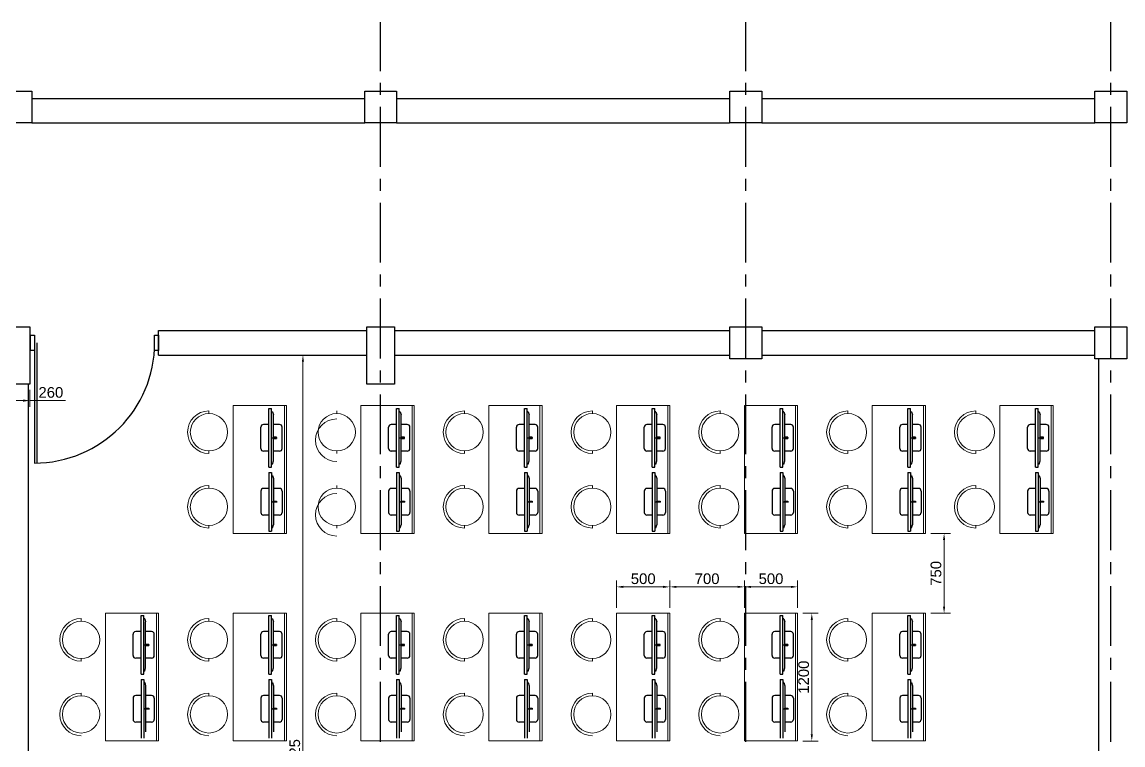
# Model space of a CAD drawing. Extents: x 348043 to 758301, y 133827 to 256568.
# Drawn here: x 605595 to 615933, y 142441 to 149231 of the extents above; entities that cross this region are included whole.
import ezdxf

# ---------------------------------------------------------------- set-up
doc = ezdxf.new("R2010")
doc.units = 0
doc.header["$LTSCALE"] = 900
doc.header["$MEASUREMENT"] = 0
doc.header["$PDMODE"] = 34
doc.linetypes.add('ACAD_ISO02W100', pattern=[15, 12, -3])
doc.linetypes.add('CENTER', pattern=[2, 1.25, -0.25, 0.25, -0.25])
doc.layers.get('DEFPOINTS').update_dxf_attribs({"color": 3, "linetype": 'CONTINUOUS'})
doc.layers.add('2', color=7, linetype='CONTINUOUS')
doc.layers.add('door', color=163, linetype='CONTINUOUS')
doc.layers.add('COL', color=6, linetype='CONTINUOUS', lineweight=25)
doc.styles.add('ROMANS', font='arial.ttf')
doc.dimstyles.new('MSADIM', dxfattribs={"dimscale": 50, "dimtxt": 2.5, "dimasz": 2.5, "dimexe": 1.2, "dimexo": 1, "dimgap": 1, "dimtad": 1, "dimdec": 0, "dimzin": 1, "dimdsep": 46, "dimtxsty": 'ROMANS', "dimcen": 0, "dimclrd": 3, "dimclrt": 6, "dimadec": 0, "dimazin": 0, "dimtfac": 1, "dimtdec": 0, "dimtofl": 0, "dimtmove": 0, "dimatfit": 3, "dimfxl": 1, "dimtvp": 0.1, "dimtolj": 1, "dimtzin": 1, "dimarcsym": 0})

# ---------------------------------------------------------------- blocks, each defined once
blk = doc.blocks.new('*D38')
at = {"layer": 'DEFPOINTS', "color": 0, "lineweight": 50, "ltscale": 1.25}
for p in [(605408, 145828), (605668, 145828), (605668, 145676)]:
    blk.add_point(p, dxfattribs=at)
at = {"layer": 'door', "color": 0, "lineweight": 9, "ltscale": 1.25}
blk.add_line((605408, 145778), (605408, 145616), dxfattribs=at)
at = {"layer": 'door', "color": 0, "linetype": 'ACAD_ISO02W100', "lineweight": 9, "ltscale": 1.25}
blk.add_line((605668, 145778), (605668, 145616), dxfattribs=at)
at = {"layer": 'door', "color": 3, "lineweight": 9, "ltscale": 1.25}
for p, q in [((605470, 145676), (605605, 145676)), ((605668, 145676), (606003, 145676))]:
    blk.add_line(p, q, dxfattribs=at)
at = {"layer": 'door', "color": 3, "lineweight": 50, "ltscale": 1.25}
for points in [[(605470, 145686), (605470, 145665), (605408, 145676)], [(605605, 145686), (605605, 145665), (605668, 145676)]]:
    blk.add_solid(points, dxfattribs=at)
at = {"layer": 'door', "color": 6, "lineweight": 5, "ltscale": 1.25, "insert": (605866, 145752), "char_height": 100, "attachment_point": 5, "style": 'ROMANS'}
blk.add_mtext('\\A1;260', dxfattribs=at)
blk = doc.blocks.new('*D111')
at = {"layer": 'DEFPOINTS', "color": 0, "lineweight": 50, "ltscale": 1.25}
for p in [(611678, 143926), (611178, 143678), (611678, 143678)]:
    blk.add_point(p, dxfattribs=at)
at = {"layer": 'door', "color": 0, "lineweight": 9, "ltscale": 1.25}
blk.add_line((611178, 143728), (611178, 143986), dxfattribs=at)
at = {"layer": 'door', "color": 3, "lineweight": 9, "ltscale": 1.25}
blk.add_line((611240, 143926), (611615, 143926), dxfattribs=at)
at = {"layer": 'door', "color": 0, "linetype": 'ACAD_ISO02W100', "lineweight": 9, "ltscale": 1.25}
blk.add_line((611678, 143728), (611678, 143986), dxfattribs=at)
at = {"layer": 'door', "color": 3, "lineweight": 50, "ltscale": 1.25}
for points in [[(611240, 143936), (611240, 143916), (611178, 143926)], [(611615, 143936), (611615, 143916), (611678, 143926)]]:
    blk.add_solid(points, dxfattribs=at)
at = {"layer": 'door', "color": 6, "lineweight": 5, "ltscale": 1.25, "insert": (611428, 144002), "char_height": 100, "attachment_point": 5, "style": 'ROMANS'}
blk.add_mtext('\\A1;500', dxfattribs=at)
blk = doc.blocks.new('*D112')
at = {"layer": 'DEFPOINTS', "color": 0, "lineweight": 50, "ltscale": 1.25}
for p in [(612378, 143926), (611678, 143678), (612378, 143678)]:
    blk.add_point(p, dxfattribs=at)
at = {"layer": 'door', "color": 0, "lineweight": 9, "ltscale": 1.25}
blk.add_line((611678, 143728), (611678, 143986), dxfattribs=at)
at = {"layer": 'door', "color": 3, "lineweight": 9, "ltscale": 1.25}
blk.add_line((611740, 143926), (612315, 143926), dxfattribs=at)
at = {"layer": 'door', "color": 0, "linetype": 'ACAD_ISO02W100', "lineweight": 9, "ltscale": 1.25}
blk.add_line((612378, 143728), (612378, 143986), dxfattribs=at)
at = {"layer": 'door', "color": 3, "lineweight": 50, "ltscale": 1.25}
for points in [[(611740, 143936), (611740, 143916), (611678, 143926)], [(612315, 143936), (612315, 143916), (612378, 143926)]]:
    blk.add_solid(points, dxfattribs=at)
at = {"layer": 'door', "color": 6, "lineweight": 5, "ltscale": 1.25, "insert": (612028, 144002), "char_height": 100, "attachment_point": 5, "style": 'ROMANS'}
blk.add_mtext('\\A1;700', dxfattribs=at)
blk = doc.blocks.new('*D113')
at = {"layer": 'DEFPOINTS', "color": 0, "lineweight": 50, "ltscale": 1.25}
for p in [(612878, 143926), (612378, 143678), (612878, 143678)]:
    blk.add_point(p, dxfattribs=at)
at = {"layer": 'door', "color": 0, "lineweight": 9, "ltscale": 1.25}
blk.add_line((612378, 143728), (612378, 143986), dxfattribs=at)
at = {"layer": 'door', "color": 3, "lineweight": 9, "ltscale": 1.25}
blk.add_line((612440, 143926), (612815, 143926), dxfattribs=at)
at = {"layer": 'door', "color": 0, "linetype": 'ACAD_ISO02W100', "lineweight": 9, "ltscale": 1.25}
blk.add_line((612878, 143728), (612878, 143986), dxfattribs=at)
at = {"layer": 'door', "color": 3, "lineweight": 50, "ltscale": 1.25}
for points in [[(612440, 143936), (612440, 143916), (612378, 143926)], [(612815, 143936), (612815, 143916), (612878, 143926)]]:
    blk.add_solid(points, dxfattribs=at)
at = {"layer": 'door', "color": 6, "lineweight": 5, "ltscale": 1.25, "insert": (612628, 144002), "char_height": 100, "attachment_point": 5, "style": 'ROMANS'}
blk.add_mtext('\\A1;500', dxfattribs=at)
blk = doc.blocks.new('*D114')
at = {"layer": 'DEFPOINTS', "color": 0, "lineweight": 50, "ltscale": 1.25}
for p in [(612878, 143678), (612878, 142478), (613011, 142478)]:
    blk.add_point(p, dxfattribs=at)
at = {"layer": 'door', "color": 0, "lineweight": 9, "ltscale": 1.25}
blk.add_line((612928, 143678), (613071, 143678), dxfattribs=at)
at = {"layer": 'door', "color": 3, "lineweight": 9, "ltscale": 1.25}
blk.add_line((613011, 143616), (613011, 142541), dxfattribs=at)
at = {"layer": 'door', "color": 0, "linetype": 'ACAD_ISO02W100', "lineweight": 9, "ltscale": 1.25}
blk.add_line((612928, 142478), (613071, 142478), dxfattribs=at)
at = {"layer": 'door', "color": 3, "lineweight": 50, "ltscale": 1.25}
for points in [[(613001, 143616), (613021, 143616), (613011, 143678)], [(613001, 142541), (613021, 142541), (613011, 142478)]]:
    blk.add_solid(points, dxfattribs=at)
at = {"layer": 'door', "color": 6, "lineweight": 5, "ltscale": 1.25, "insert": (612935, 143078), "char_height": 100, "attachment_point": 5, "rotation": 90, "style": 'ROMANS'}
blk.add_mtext('\\A1;1200', dxfattribs=at)
blk = doc.blocks.new('*D115')
at = {"layer": 'DEFPOINTS', "color": 0, "lineweight": 50, "ltscale": 1.25}
for p in [(614078, 144428), (614078, 143678), (614253, 143678)]:
    blk.add_point(p, dxfattribs=at)
at = {"layer": 'door', "color": 0, "lineweight": 9, "ltscale": 1.25}
blk.add_line((614128, 144428), (614313, 144428), dxfattribs=at)
at = {"layer": 'door', "color": 3, "lineweight": 9, "ltscale": 1.25}
blk.add_line((614253, 144366), (614253, 143741), dxfattribs=at)
at = {"layer": 'door', "color": 0, "linetype": 'ACAD_ISO02W100', "lineweight": 9, "ltscale": 1.25}
blk.add_line((614128, 143678), (614313, 143678), dxfattribs=at)
at = {"layer": 'door', "color": 3, "lineweight": 50, "ltscale": 1.25}
for points in [[(614243, 144366), (614263, 144366), (614253, 144428)], [(614243, 143741), (614263, 143741), (614253, 143678)]]:
    blk.add_solid(points, dxfattribs=at)
at = {"layer": 'door', "color": 6, "lineweight": 5, "ltscale": 1.25, "insert": (614177, 144053), "char_height": 100, "attachment_point": 5, "rotation": 90, "style": 'ROMANS'}
blk.add_mtext('\\A1;750', dxfattribs=at)
blk = doc.blocks.new('*D122')
at = {"layer": 'DEFPOINTS', "color": 0, "lineweight": 50, "ltscale": 1.25}
for p in [(608233, 146103), (608270, 146103), (608270, 138578)]:
    blk.add_point(p, dxfattribs=at)
at = {"layer": 'door', "color": 0, "linetype": 'ACAD_ISO02W100', "lineweight": 9, "ltscale": 1.25}
blk.add_line((608220, 146103), (608173, 146103), dxfattribs=at)
at = {"layer": 'door', "color": 3, "lineweight": 9, "ltscale": 1.25}
blk.add_line((608233, 138641), (608233, 146041), dxfattribs=at)
at = {"layer": 'door', "color": 0, "lineweight": 9, "ltscale": 1.25}
blk.add_line((608220, 138578), (608173, 138578), dxfattribs=at)
at = {"layer": 'door', "color": 3, "lineweight": 50, "ltscale": 1.25}
for points in [[(608223, 146041), (608243, 146041), (608233, 146103)], [(608223, 138641), (608243, 138641), (608233, 138578)]]:
    blk.add_solid(points, dxfattribs=at)
at = {"layer": 'door', "color": 6, "lineweight": 5, "ltscale": 1.25, "insert": (608157, 142341), "char_height": 100, "attachment_point": 5, "rotation": 90, "style": 'ROMANS'}
blk.add_mtext('\\A1;7525', dxfattribs=at)

msp = doc.modelspace()

# ---------------------------------------------------------------- linework, layer by layer
at = {"layer": '2', "color": 30, "linetype": 'Continuous'}
for p, q in [((607912.9, 145050.7), (607912.9, 145600.7)), ((607912.9, 145600.7), (607937.6, 145600.7)), ((607937.6, 145050.7), (607937.6, 145600.7)), ((607946.9, 145571.6), (607937.6, 145571.6)), ((607946.9, 145571.6), (607956.2, 145542.4)), ((609112.9, 145050.7), (609112.9, 145600.7)), ((609112.9, 145600.7), (609137.6, 145600.7)), ((609137.6, 145050.7), (609137.6, 145600.7)), ((609146.9, 145571.6), (609137.6, 145571.6)), ((609146.9, 145571.6), (609156.2, 145542.4)), ((610312.9, 145050.7), (610312.9, 145600.7)), ((610312.9, 145600.7), (610337.6, 145600.7)), ((610337.6, 145050.7), (610337.6, 145600.7)), ((610346.9, 145571.6), (610337.6, 145571.6)), ((610346.9, 145571.6), (610356.2, 145542.4)), ((611512.9, 145050.7), (611512.9, 145600.7)), ((611512.9, 145600.7), (611537.6, 145600.7)), ((611537.6, 145050.7), (611537.6, 145600.7)), ((611546.9, 145571.6), (611537.6, 145571.6)), ((611546.9, 145571.6), (611556.2, 145542.4)), ((612712.9, 145050.7), (612712.9, 145600.7)), ((612712.9, 145600.7), (612737.6, 145600.7)), ((612737.6, 145050.7), (612737.6, 145600.7)), ((612746.9, 145571.6), (612737.6, 145571.6)), ((612746.9, 145571.6), (612756.2, 145542.4)), ((613912.9, 145050.7), (613912.9, 145600.7)), ((613912.9, 145600.7), (613937.6, 145600.7)), ((613937.6, 145050.7), (613937.6, 145600.7)), ((613946.9, 145571.6), (613937.6, 145571.6)), ((613946.9, 145571.6), (613956.2, 145542.4)), ((615112.9, 145050.7), (615112.9, 145600.7)), ((615112.9, 145600.7), (615137.6, 145600.7)), ((615137.6, 145050.7), (615137.6, 145600.7)), ((615146.9, 145571.6), (615137.6, 145571.6)), ((615146.9, 145571.6), (615156.2, 145542.4)), ((607912.9, 145450.7), (607862.6, 145450.7)), ((607956.2, 145109), (607956.2, 145542.4)), ((608012.6, 145450.7), (607956.2, 145450.7)), ((609112.9, 145450.7), (609062.6, 145450.7)), ((609156.2, 145109), (609156.2, 145542.4)), ((609212.6, 145450.7), (609156.2, 145450.7)), ((610312.9, 145450.7), (610262.6, 145450.7)), ((610356.2, 145109), (610356.2, 145542.4)), ((610412.6, 145450.7), (610356.2, 145450.7)), ((611512.9, 145450.7), (611462.6, 145450.7)), ((611556.2, 145109), (611556.2, 145542.4)), ((611612.6, 145450.7), (611556.2, 145450.7)), ((612712.9, 145450.7), (612662.6, 145450.7)), ((612756.2, 145109), (612756.2, 145542.4)), ((612812.6, 145450.7), (612756.2, 145450.7)), ((613912.9, 145450.7), (613862.6, 145450.7)), ((613956.2, 145109), (613956.2, 145542.4)), ((614012.6, 145450.7), (613956.2, 145450.7)), ((615112.9, 145450.7), (615062.6, 145450.7)), ((615156.2, 145109), (615156.2, 145542.4)), ((615212.6, 145450.7), (615156.2, 145450.7)), ((607837.6, 145225.7), (607837.6, 145425.7)), ((608037.6, 145225.7), (608037.6, 145425.7)), ((609037.6, 145225.7), (609037.6, 145425.7)), ((609237.6, 145225.7), (609237.6, 145425.7)), ((610237.6, 145225.7), (610237.6, 145425.7)), ((610437.6, 145225.7), (610437.6, 145425.7)), ((611437.6, 145225.7), (611437.6, 145425.7)), ((611637.6, 145225.7), (611637.6, 145425.7)), ((612637.6, 145225.7), (612637.6, 145425.7)), ((612837.6, 145225.7), (612837.6, 145425.7)), ((613837.6, 145225.7), (613837.6, 145425.7)), ((614037.6, 145225.7), (614037.6, 145425.7)), ((615037.6, 145225.7), (615037.6, 145425.7)), ((615237.6, 145225.7), (615237.6, 145425.7)), ((607937.6, 145325.7), (607990.8, 145325.7)), ((607937.6, 145200.7), (607937.6, 145325.7)), ((609137.6, 145325.7), (609190.8, 145325.7)), ((609137.6, 145200.7), (609137.6, 145325.7)), ((610337.6, 145325.7), (610390.8, 145325.7)), ((610337.6, 145200.7), (610337.6, 145325.7)), ((611537.6, 145325.7), (611590.8, 145325.7)), ((611537.6, 145200.7), (611537.6, 145325.7)), ((612737.6, 145325.7), (612790.8, 145325.7)), ((612737.6, 145200.7), (612737.6, 145325.7)), ((613937.6, 145325.7), (613990.8, 145325.7)), ((613937.6, 145200.7), (613937.6, 145325.7)), ((615137.6, 145325.7), (615190.8, 145325.7)), ((615137.6, 145200.7), (615137.6, 145325.7)), ((607912.9, 145200.7), (607862.6, 145200.7)), ((608012.6, 145200.7), (607956.2, 145200.7)), ((609112.9, 145200.7), (609062.6, 145200.7)), ((609212.6, 145200.7), (609156.2, 145200.7)), ((610312.9, 145200.7), (610262.6, 145200.7)), ((610412.6, 145200.7), (610356.2, 145200.7)), ((611512.9, 145200.7), (611462.6, 145200.7)), ((611612.6, 145200.7), (611556.2, 145200.7)), ((612712.9, 145200.7), (612662.6, 145200.7)), ((612812.6, 145200.7), (612756.2, 145200.7)), ((613912.9, 145200.7), (613862.6, 145200.7)), ((614012.6, 145200.7), (613956.2, 145200.7)), ((615112.9, 145200.7), (615062.6, 145200.7)), ((615212.6, 145200.7), (615156.2, 145200.7)), ((607912.9, 145050.7), (607937.6, 145050.7)), ((607946.9, 145079.9), (607937.6, 145079.9)), ((607946.9, 145079.9), (607956.2, 145109)), ((609112.9, 145050.7), (609137.6, 145050.7)), ((609146.9, 145079.9), (609137.6, 145079.9)), ((609146.9, 145079.9), (609156.2, 145109)), ((610312.9, 145050.7), (610337.6, 145050.7)), ((610346.9, 145079.9), (610337.6, 145079.9)), ((610346.9, 145079.9), (610356.2, 145109)), ((611512.9, 145050.7), (611537.6, 145050.7)), ((611546.9, 145079.9), (611537.6, 145079.9)), ((611546.9, 145079.9), (611556.2, 145109)), ((612712.9, 145050.7), (612737.6, 145050.7)), ((612746.9, 145079.9), (612737.6, 145079.9)), ((612746.9, 145079.9), (612756.2, 145109)), ((613912.9, 145050.7), (613937.6, 145050.7)), ((613946.9, 145079.9), (613937.6, 145079.9)), ((613946.9, 145079.9), (613956.2, 145109)), ((615112.9, 145050.7), (615137.6, 145050.7)), ((615146.9, 145079.9), (615137.6, 145079.9)), ((615146.9, 145079.9), (615156.2, 145109)), ((607912.9, 145000.7), (607912.9, 144450.7)), ((607912.9, 145000.7), (607937.6, 145000.7)), ((607937.6, 145000.7), (607937.6, 144450.7)), ((607946.9, 144971.6), (607937.6, 144971.6)), ((607946.9, 144971.6), (607956.2, 144942.4)), ((607956.2, 144942.4), (607956.2, 144509)), ((609112.9, 145000.7), (609112.9, 144450.7)), ((609112.9, 145000.7), (609137.6, 145000.7)), ((609137.6, 145000.7), (609137.6, 144450.7)), ((609146.9, 144971.6), (609137.6, 144971.6)), ((609146.9, 144971.6), (609156.2, 144942.4)), ((609156.2, 144942.4), (609156.2, 144509)), ((610312.9, 145000.7), (610312.9, 144450.7)), ((610312.9, 145000.7), (610337.6, 145000.7)), ((610337.6, 145000.7), (610337.6, 144450.7)), ((610346.9, 144971.6), (610337.6, 144971.6)), ((610346.9, 144971.6), (610356.2, 144942.4)), ((610356.2, 144942.4), (610356.2, 144509)), ((611512.9, 145000.7), (611512.9, 144450.7)), ((611512.9, 145000.7), (611537.6, 145000.7)), ((611537.6, 145000.7), (611537.6, 144450.7)), ((611546.9, 144971.6), (611537.6, 144971.6)), ((611546.9, 144971.6), (611556.2, 144942.4)), ((611556.2, 144942.4), (611556.2, 144509)), ((612712.9, 145000.7), (612712.9, 144450.7)), ((612712.9, 145000.7), (612737.6, 145000.7)), ((612737.6, 145000.7), (612737.6, 144450.7)), ((612746.9, 144971.6), (612737.6, 144971.6)), ((612746.9, 144971.6), (612756.2, 144942.4)), ((612756.2, 144942.4), (612756.2, 144509)), ((613912.9, 145000.7), (613912.9, 144450.7)), ((613912.9, 145000.7), (613937.6, 145000.7)), ((613937.6, 145000.7), (613937.6, 144450.7)), ((613946.9, 144971.6), (613937.6, 144971.6)), ((613946.9, 144971.6), (613956.2, 144942.4)), ((613956.2, 144942.4), (613956.2, 144509)), ((615112.9, 145000.7), (615112.9, 144450.7)), ((615112.9, 145000.7), (615137.6, 145000.7)), ((615137.6, 145000.7), (615137.6, 144450.7)), ((615146.9, 144971.6), (615137.6, 144971.6)), ((615146.9, 144971.6), (615156.2, 144942.4)), ((615156.2, 144942.4), (615156.2, 144509)), ((607912.9, 144850.7), (607862.6, 144850.7)), ((607937.6, 144850.7), (607937.6, 144725.7)), ((608012.6, 144850.7), (607956.2, 144850.7)), ((609112.9, 144850.7), (609062.6, 144850.7)), ((609137.6, 144850.7), (609137.6, 144725.7)), ((609212.6, 144850.7), (609156.2, 144850.7)), ((610312.9, 144850.7), (610262.6, 144850.7)), ((610337.6, 144850.7), (610337.6, 144725.7)), ((610412.6, 144850.7), (610356.2, 144850.7)), ((611512.9, 144850.7), (611462.6, 144850.7)), ((611537.6, 144850.7), (611537.6, 144725.7)), ((611612.6, 144850.7), (611556.2, 144850.7)), ((612712.9, 144850.7), (612662.6, 144850.7)), ((612737.6, 144850.7), (612737.6, 144725.7)), ((612812.6, 144850.7), (612756.2, 144850.7)), ((613912.9, 144850.7), (613862.6, 144850.7)), ((613937.6, 144850.7), (613937.6, 144725.7)), ((614012.6, 144850.7), (613956.2, 144850.7)), ((615112.9, 144850.7), (615062.6, 144850.7)), ((615137.6, 144850.7), (615137.6, 144725.7)), ((615212.6, 144850.7), (615156.2, 144850.7)), ((607837.6, 144825.7), (607837.6, 144625.7)), ((607937.6, 144725.7), (607990.8, 144725.7)), ((608037.6, 144825.7), (608037.6, 144625.7)), ((609037.6, 144825.7), (609037.6, 144625.7)), ((609137.6, 144725.7), (609190.8, 144725.7)), ((609237.6, 144825.7), (609237.6, 144625.7)), ((610237.6, 144825.7), (610237.6, 144625.7)), ((610337.6, 144725.7), (610390.8, 144725.7)), ((610437.6, 144825.7), (610437.6, 144625.7)), ((611437.6, 144825.7), (611437.6, 144625.7)), ((611537.6, 144725.7), (611590.8, 144725.7)), ((611637.6, 144825.7), (611637.6, 144625.7)), ((612637.6, 144825.7), (612637.6, 144625.7)), ((612737.6, 144725.7), (612790.8, 144725.7)), ((612837.6, 144825.7), (612837.6, 144625.7)), ((613837.6, 144825.7), (613837.6, 144625.7)), ((613937.6, 144725.7), (613990.8, 144725.7)), ((614037.6, 144825.7), (614037.6, 144625.7)), ((615037.6, 144825.7), (615037.6, 144625.7)), ((615137.6, 144725.7), (615190.8, 144725.7)), ((615237.6, 144825.7), (615237.6, 144625.7)), ((607912.9, 144600.7), (607862.6, 144600.7)), ((608012.6, 144600.7), (607956.2, 144600.7)), ((609112.9, 144600.7), (609062.6, 144600.7)), ((609212.6, 144600.7), (609156.2, 144600.7)), ((610312.9, 144600.7), (610262.6, 144600.7)), ((610412.6, 144600.7), (610356.2, 144600.7)), ((611512.9, 144600.7), (611462.6, 144600.7)), ((611612.6, 144600.7), (611556.2, 144600.7)), ((612712.9, 144600.7), (612662.6, 144600.7)), ((612812.6, 144600.7), (612756.2, 144600.7)), ((613912.9, 144600.7), (613862.6, 144600.7)), ((614012.6, 144600.7), (613956.2, 144600.7)), ((615112.9, 144600.7), (615062.6, 144600.7)), ((615212.6, 144600.7), (615156.2, 144600.7)), ((607912.9, 144450.7), (607937.6, 144450.7)), ((607946.9, 144479.9), (607937.6, 144479.9)), ((607946.9, 144479.9), (607956.2, 144509)), ((609112.9, 144450.7), (609137.6, 144450.7)), ((609146.9, 144479.9), (609137.6, 144479.9)), ((609146.9, 144479.9), (609156.2, 144509)), ((610312.9, 144450.7), (610337.6, 144450.7)), ((610346.9, 144479.9), (610337.6, 144479.9)), ((610346.9, 144479.9), (610356.2, 144509)), ((611512.9, 144450.7), (611537.6, 144450.7)), ((611546.9, 144479.9), (611537.6, 144479.9)), ((611546.9, 144479.9), (611556.2, 144509)), ((612712.9, 144450.7), (612737.6, 144450.7)), ((612746.9, 144479.9), (612737.6, 144479.9)), ((612746.9, 144479.9), (612756.2, 144509)), ((613912.9, 144450.7), (613937.6, 144450.7)), ((613946.9, 144479.9), (613937.6, 144479.9)), ((613946.9, 144479.9), (613956.2, 144509)), ((615112.9, 144450.7), (615137.6, 144450.7)), ((615146.9, 144479.9), (615137.6, 144479.9)), ((615146.9, 144479.9), (615156.2, 144509)), ((606712.9, 143106.1), (606712.9, 143656.1)), ((606712.9, 143656.1), (606737.6, 143656.1)), ((606737.6, 143106.1), (606737.6, 143656.1)), ((606746.9, 143627), (606737.6, 143627)), ((606746.9, 143627), (606756.2, 143597.8)), ((606756.2, 143164.4), (606756.2, 143597.8)), ((607912.9, 143106.1), (607912.9, 143656.1)), ((607912.9, 143656.1), (607937.6, 143656.1)), ((607937.6, 143106.1), (607937.6, 143656.1)), ((607946.9, 143627), (607937.6, 143627)), ((607946.9, 143627), (607956.2, 143597.8)), ((607956.2, 143164.4), (607956.2, 143597.8)), ((609112.9, 143106.1), (609112.9, 143656.1)), ((609112.9, 143656.1), (609137.6, 143656.1)), ((609137.6, 143106.1), (609137.6, 143656.1)), ((609146.9, 143627), (609137.6, 143627)), ((609146.9, 143627), (609156.2, 143597.8)), ((609156.2, 143164.4), (609156.2, 143597.8)), ((610312.9, 143106.1), (610312.9, 143656.1)), ((610312.9, 143656.1), (610337.6, 143656.1)), ((610337.6, 143106.1), (610337.6, 143656.1)), ((610346.9, 143627), (610337.6, 143627)), ((610346.9, 143627), (610356.2, 143597.8)), ((610356.2, 143164.4), (610356.2, 143597.8)), ((611512.9, 143106.1), (611512.9, 143656.1)), ((611512.9, 143656.1), (611537.6, 143656.1)), ((611537.6, 143106.1), (611537.6, 143656.1)), ((611546.9, 143627), (611537.6, 143627)), ((611546.9, 143627), (611556.2, 143597.8)), ((611556.2, 143164.4), (611556.2, 143597.8)), ((612712.9, 143106.1), (612712.9, 143656.1)), ((612712.9, 143656.1), (612737.6, 143656.1)), ((612737.6, 143106.1), (612737.6, 143656.1)), ((612746.9, 143627), (612737.6, 143627)), ((612746.9, 143627), (612756.2, 143597.8)), ((612756.2, 143164.4), (612756.2, 143597.8)), ((613912.9, 143106.1), (613912.9, 143656.1)), ((613912.9, 143656.1), (613937.6, 143656.1)), ((613937.6, 143106.1), (613937.6, 143656.1)), ((613946.9, 143627), (613937.6, 143627)), ((613946.9, 143627), (613956.2, 143597.8)), ((613956.2, 143164.4), (613956.2, 143597.8)), ((606712.9, 143506.1), (606662.6, 143506.1)), ((606812.6, 143506.1), (606756.2, 143506.1)), ((607912.9, 143506.1), (607862.6, 143506.1)), ((608012.6, 143506.1), (607956.2, 143506.1)), ((609112.9, 143506.1), (609062.6, 143506.1)), ((609212.6, 143506.1), (609156.2, 143506.1)), ((610312.9, 143506.1), (610262.6, 143506.1)), ((610412.6, 143506.1), (610356.2, 143506.1)), ((611512.9, 143506.1), (611462.6, 143506.1)), ((611612.6, 143506.1), (611556.2, 143506.1)), ((612712.9, 143506.1), (612662.6, 143506.1)), ((612812.6, 143506.1), (612756.2, 143506.1)), ((613912.9, 143506.1), (613862.6, 143506.1)), ((614012.6, 143506.1), (613956.2, 143506.1)), ((606637.6, 143281.1), (606637.6, 143481.1)), ((606837.6, 143281.1), (606837.6, 143481.1)), ((607837.6, 143281.1), (607837.6, 143481.1)), ((608037.6, 143281.1), (608037.6, 143481.1)), ((609037.6, 143281.1), (609037.6, 143481.1)), ((609237.6, 143281.1), (609237.6, 143481.1)), ((610237.6, 143281.1), (610237.6, 143481.1)), ((610437.6, 143281.1), (610437.6, 143481.1)), ((611437.6, 143281.1), (611437.6, 143481.1)), ((611637.6, 143281.1), (611637.6, 143481.1)), ((612637.6, 143281.1), (612637.6, 143481.1)), ((612837.6, 143281.1), (612837.6, 143481.1)), ((613837.6, 143281.1), (613837.6, 143481.1)), ((614037.6, 143281.1), (614037.6, 143481.1)), ((606737.6, 143381.1), (606790.8, 143381.1)), ((606737.6, 143256.1), (606737.6, 143381.1)), ((607937.6, 143381.1), (607990.8, 143381.1)), ((607937.6, 143256.1), (607937.6, 143381.1)), ((609137.6, 143381.1), (609190.8, 143381.1)), ((609137.6, 143256.1), (609137.6, 143381.1)), ((610337.6, 143381.1), (610390.8, 143381.1)), ((610337.6, 143256.1), (610337.6, 143381.1)), ((611537.6, 143381.1), (611590.8, 143381.1)), ((611537.6, 143256.1), (611537.6, 143381.1)), ((612737.6, 143381.1), (612790.8, 143381.1)), ((612737.6, 143256.1), (612737.6, 143381.1)), ((613937.6, 143381.1), (613990.8, 143381.1)), ((613937.6, 143256.1), (613937.6, 143381.1)), ((606712.9, 143256.1), (606662.6, 143256.1)), ((606812.6, 143256.1), (606756.2, 143256.1)), ((607912.9, 143256.1), (607862.6, 143256.1)), ((608012.6, 143256.1), (607956.2, 143256.1)), ((609112.9, 143256.1), (609062.6, 143256.1)), ((609212.6, 143256.1), (609156.2, 143256.1)), ((610312.9, 143256.1), (610262.6, 143256.1)), ((610412.6, 143256.1), (610356.2, 143256.1)), ((611512.9, 143256.1), (611462.6, 143256.1)), ((611612.6, 143256.1), (611556.2, 143256.1)), ((612712.9, 143256.1), (612662.6, 143256.1)), ((612812.6, 143256.1), (612756.2, 143256.1)), ((613912.9, 143256.1), (613862.6, 143256.1)), ((614012.6, 143256.1), (613956.2, 143256.1)), ((606712.9, 143106.1), (606737.6, 143106.1)), ((606746.9, 143135.3), (606737.6, 143135.3)), ((606746.9, 143135.3), (606756.2, 143164.4)), ((607912.9, 143106.1), (607937.6, 143106.1)), ((607946.9, 143135.3), (607937.6, 143135.3)), ((607946.9, 143135.3), (607956.2, 143164.4)), ((609112.9, 143106.1), (609137.6, 143106.1)), ((609146.9, 143135.3), (609137.6, 143135.3)), ((609146.9, 143135.3), (609156.2, 143164.4)), ((610312.9, 143106.1), (610337.6, 143106.1)), ((610346.9, 143135.3), (610337.6, 143135.3)), ((610346.9, 143135.3), (610356.2, 143164.4)), ((611512.9, 143106.1), (611537.6, 143106.1)), ((611546.9, 143135.3), (611537.6, 143135.3)), ((611546.9, 143135.3), (611556.2, 143164.4)), ((612712.9, 143106.1), (612737.6, 143106.1)), ((612746.9, 143135.3), (612737.6, 143135.3)), ((612746.9, 143135.3), (612756.2, 143164.4)), ((613912.9, 143106.1), (613937.6, 143106.1)), ((613946.9, 143135.3), (613937.6, 143135.3)), ((613946.9, 143135.3), (613956.2, 143164.4)), ((606712.9, 143056.1), (606712.9, 142506.1)), ((606712.9, 143056.1), (606737.6, 143056.1)), ((606737.6, 143056.1), (606737.6, 142506.1)), ((606746.9, 143027), (606737.6, 143027)), ((606746.9, 143027), (606756.2, 142997.8)), ((606756.2, 142997.8), (606756.2, 142564.4)), ((607912.9, 143056.1), (607912.9, 142506.1)), ((607912.9, 143056.1), (607937.6, 143056.1)), ((607937.6, 143056.1), (607937.6, 142506.1)), ((607946.9, 143027), (607937.6, 143027)), ((607946.9, 143027), (607956.2, 142997.8)), ((607956.2, 142997.8), (607956.2, 142564.4)), ((609112.9, 143056.1), (609112.9, 142506.1)), ((609112.9, 143056.1), (609137.6, 143056.1)), ((609137.6, 143056.1), (609137.6, 142506.1)), ((609146.9, 143027), (609137.6, 143027)), ((609146.9, 143027), (609156.2, 142997.8)), ((609156.2, 142997.8), (609156.2, 142564.4)), ((610312.9, 143056.1), (610312.9, 142506.1)), ((610312.9, 143056.1), (610337.6, 143056.1)), ((610337.6, 143056.1), (610337.6, 142506.1)), ((610346.9, 143027), (610337.6, 143027)), ((610346.9, 143027), (610356.2, 142997.8)), ((610356.2, 142997.8), (610356.2, 142564.4)), ((611512.9, 143056.1), (611512.9, 142506.1)), ((611512.9, 143056.1), (611537.6, 143056.1)), ((611537.6, 143056.1), (611537.6, 142506.1)), ((611546.9, 143027), (611537.6, 143027)), ((611546.9, 143027), (611556.2, 142997.8)), ((611556.2, 142997.8), (611556.2, 142564.4)), ((612712.9, 143056.1), (612712.9, 142506.1)), ((612712.9, 143056.1), (612737.6, 143056.1)), ((612737.6, 143056.1), (612737.6, 142506.1)), ((612746.9, 143027), (612737.6, 143027)), ((612746.9, 143027), (612756.2, 142997.8)), ((612756.2, 142997.8), (612756.2, 142564.4)), ((613912.9, 143056.1), (613912.9, 142506.1)), ((613912.9, 143056.1), (613937.6, 143056.1)), ((613937.6, 143056.1), (613937.6, 142506.1)), ((613946.9, 143027), (613937.6, 143027)), ((613946.9, 143027), (613956.2, 142997.8)), ((613956.2, 142997.8), (613956.2, 142564.4)), ((606637.6, 142881.1), (606637.6, 142681.1)), ((606712.9, 142906.1), (606662.6, 142906.1)), ((606737.6, 142906.1), (606737.6, 142781.1)), ((606812.6, 142906.1), (606756.2, 142906.1)), ((606837.6, 142881.1), (606837.6, 142681.1)), ((607837.6, 142881.1), (607837.6, 142681.1)), ((607912.9, 142906.1), (607862.6, 142906.1)), ((607937.6, 142906.1), (607937.6, 142781.1)), ((608012.6, 142906.1), (607956.2, 142906.1)), ((608037.6, 142881.1), (608037.6, 142681.1)), ((609037.6, 142881.1), (609037.6, 142681.1)), ((609112.9, 142906.1), (609062.6, 142906.1)), ((609137.6, 142906.1), (609137.6, 142781.1)), ((609212.6, 142906.1), (609156.2, 142906.1)), ((609237.6, 142881.1), (609237.6, 142681.1)), ((610237.6, 142881.1), (610237.6, 142681.1)), ((610312.9, 142906.1), (610262.6, 142906.1)), ((610337.6, 142906.1), (610337.6, 142781.1)), ((610412.6, 142906.1), (610356.2, 142906.1)), ((610437.6, 142881.1), (610437.6, 142681.1)), ((611437.6, 142881.1), (611437.6, 142681.1)), ((611512.9, 142906.1), (611462.6, 142906.1)), ((611537.6, 142906.1), (611537.6, 142781.1)), ((611612.6, 142906.1), (611556.2, 142906.1)), ((611637.6, 142881.1), (611637.6, 142681.1)), ((612637.6, 142881.1), (612637.6, 142681.1)), ((612712.9, 142906.1), (612662.6, 142906.1)), ((612737.6, 142906.1), (612737.6, 142781.1)), ((612812.6, 142906.1), (612756.2, 142906.1)), ((612837.6, 142881.1), (612837.6, 142681.1)), ((613837.6, 142881.1), (613837.6, 142681.1)), ((613912.9, 142906.1), (613862.6, 142906.1)), ((613937.6, 142906.1), (613937.6, 142781.1)), ((614012.6, 142906.1), (613956.2, 142906.1)), ((614037.6, 142881.1), (614037.6, 142681.1)), ((606737.6, 142781.1), (606790.8, 142781.1)), ((607937.6, 142781.1), (607990.8, 142781.1)), ((609137.6, 142781.1), (609190.8, 142781.1)), ((610337.6, 142781.1), (610390.8, 142781.1)), ((611537.6, 142781.1), (611590.8, 142781.1)), ((612737.6, 142781.1), (612790.8, 142781.1)), ((613937.6, 142781.1), (613990.8, 142781.1)), ((606712.9, 142656.1), (606662.6, 142656.1)), ((606812.6, 142656.1), (606756.2, 142656.1)), ((607912.9, 142656.1), (607862.6, 142656.1)), ((608012.6, 142656.1), (607956.2, 142656.1)), ((609112.9, 142656.1), (609062.6, 142656.1)), ((609212.6, 142656.1), (609156.2, 142656.1)), ((610312.9, 142656.1), (610262.6, 142656.1)), ((610412.6, 142656.1), (610356.2, 142656.1)), ((611512.9, 142656.1), (611462.6, 142656.1)), ((611612.6, 142656.1), (611556.2, 142656.1)), ((612712.9, 142656.1), (612662.6, 142656.1)), ((612812.6, 142656.1), (612756.2, 142656.1)), ((613912.9, 142656.1), (613862.6, 142656.1)), ((614012.6, 142656.1), (613956.2, 142656.1))]:
    msp.add_line(p, q, dxfattribs=at)
for points in [[(607985.9, 145320.7), (607985.9, 145330.7), (607956.2, 145330.7), (607956.2, 145320.7)], [(609185.9, 145320.7), (609185.9, 145330.7), (609156.2, 145330.7), (609156.2, 145320.7)], [(610385.9, 145320.7), (610385.9, 145330.7), (610356.2, 145330.7), (610356.2, 145320.7)], [(611585.9, 145320.7), (611585.9, 145330.7), (611556.2, 145330.7), (611556.2, 145320.7)], [(612785.9, 145320.7), (612785.9, 145330.7), (612756.2, 145330.7), (612756.2, 145320.7)], [(613985.9, 145320.7), (613985.9, 145330.7), (613956.2, 145330.7), (613956.2, 145320.7)], [(615185.9, 145320.7), (615185.9, 145330.7), (615156.2, 145330.7), (615156.2, 145320.7)], [(607985.9, 144730.8), (607985.9, 144720.8), (607956.2, 144720.8), (607956.2, 144730.8)], [(609185.9, 144730.8), (609185.9, 144720.8), (609156.2, 144720.8), (609156.2, 144730.8)], [(610385.9, 144730.8), (610385.9, 144720.8), (610356.2, 144720.8), (610356.2, 144730.8)], [(611585.9, 144730.8), (611585.9, 144720.8), (611556.2, 144720.8), (611556.2, 144730.8)], [(612785.9, 144730.8), (612785.9, 144720.8), (612756.2, 144720.8), (612756.2, 144730.8)], [(613985.9, 144730.8), (613985.9, 144720.8), (613956.2, 144720.8), (613956.2, 144730.8)], [(615185.9, 144730.8), (615185.9, 144720.8), (615156.2, 144720.8), (615156.2, 144730.8)], [(606785.9, 143376.1), (606785.9, 143386.1), (606756.2, 143386.1), (606756.2, 143376.1)], [(607985.9, 143376.1), (607985.9, 143386.1), (607956.2, 143386.1), (607956.2, 143376.1)], [(609185.9, 143376.1), (609185.9, 143386.1), (609156.2, 143386.1), (609156.2, 143376.1)], [(610385.9, 143376.1), (610385.9, 143386.1), (610356.2, 143386.1), (610356.2, 143376.1)], [(611585.9, 143376.1), (611585.9, 143386.1), (611556.2, 143386.1), (611556.2, 143376.1)], [(612785.9, 143376.1), (612785.9, 143386.1), (612756.2, 143386.1), (612756.2, 143376.1)], [(613985.9, 143376.1), (613985.9, 143386.1), (613956.2, 143386.1), (613956.2, 143376.1)], [(606785.9, 142786.2), (606785.9, 142776.2), (606756.2, 142776.2), (606756.2, 142786.2)], [(607985.9, 142786.2), (607985.9, 142776.2), (607956.2, 142776.2), (607956.2, 142786.2)], [(609185.9, 142786.2), (609185.9, 142776.2), (609156.2, 142776.2), (609156.2, 142786.2)], [(610385.9, 142786.2), (610385.9, 142776.2), (610356.2, 142776.2), (610356.2, 142786.2)], [(611585.9, 142786.2), (611585.9, 142776.2), (611556.2, 142776.2), (611556.2, 142786.2)], [(612785.9, 142786.2), (612785.9, 142776.2), (612756.2, 142776.2), (612756.2, 142786.2)], [(613985.9, 142786.2), (613985.9, 142776.2), (613956.2, 142776.2), (613956.2, 142786.2)]]:
    msp.add_lwpolyline(points, close=True, dxfattribs=at)
for centre, start, end in [((607862.6, 145425.7), 90, 180), ((608012.6, 145425.7), 360, 90), ((609062.6, 145425.7), 90, 180), ((609212.6, 145425.7), 360, 90), ((610262.6, 145425.7), 90, 180), ((610412.6, 145425.7), 360, 90), ((611462.6, 145425.7), 90, 180), ((611612.6, 145425.7), 360, 90), ((612662.6, 145425.7), 90, 180), ((612812.6, 145425.7), 360, 90), ((613862.6, 145425.7), 90, 180), ((614012.6, 145425.7), 360, 90), ((615062.6, 145425.7), 90, 180), ((615212.6, 145425.7), 360, 90), ((607862.6, 145225.7), 180, 270), ((608012.6, 145225.7), 270, 360), ((609062.6, 145225.7), 180, 270), ((609212.6, 145225.7), 270, 360), ((610262.6, 145225.7), 180, 270), ((610412.6, 145225.7), 270, 360), ((611462.6, 145225.7), 180, 270), ((611612.6, 145225.7), 270, 360), ((612662.6, 145225.7), 180, 270), ((612812.6, 145225.7), 270, 360), ((613862.6, 145225.7), 180, 270), ((614012.6, 145225.7), 270, 360), ((615062.6, 145225.7), 180, 270), ((615212.6, 145225.7), 270, 360), ((607862.6, 144825.7), 90, 180), ((608012.6, 144825.7), 0, 90), ((609062.6, 144825.7), 90, 180), ((609212.6, 144825.7), 0, 90), ((610262.6, 144825.7), 90, 180), ((610412.6, 144825.7), 0, 90), ((611462.6, 144825.7), 90, 180), ((611612.6, 144825.7), 0, 90), ((612662.6, 144825.7), 90, 180), ((612812.6, 144825.7), 0, 90), ((613862.6, 144825.7), 90, 180), ((614012.6, 144825.7), 0, 90), ((615062.6, 144825.7), 90, 180), ((615212.6, 144825.7), 0, 90), ((607862.6, 144625.7), 180, 270), ((608012.6, 144625.7), 270, 0), ((609062.6, 144625.7), 180, 270), ((609212.6, 144625.7), 270, 0), ((610262.6, 144625.7), 180, 270), ((610412.6, 144625.7), 270, 0), ((611462.6, 144625.7), 180, 270), ((611612.6, 144625.7), 270, 0), ((612662.6, 144625.7), 180, 270), ((612812.6, 144625.7), 270, 0), ((613862.6, 144625.7), 180, 270), ((614012.6, 144625.7), 270, 0), ((615062.6, 144625.7), 180, 270), ((615212.6, 144625.7), 270, 0), ((606662.6, 143481.1), 90, 180), ((606812.6, 143481.1), 360, 90), ((607862.6, 143481.1), 90, 180), ((608012.6, 143481.1), 360, 90), ((609062.6, 143481.1), 90, 180), ((609212.6, 143481.1), 360, 90), ((610262.6, 143481.1), 90, 180), ((610412.6, 143481.1), 360, 90), ((611462.6, 143481.1), 90, 180), ((611612.6, 143481.1), 360, 90), ((612662.6, 143481.1), 90, 180), ((612812.6, 143481.1), 360, 90), ((613862.6, 143481.1), 90, 180), ((614012.6, 143481.1), 360, 90), ((606662.6, 143281.1), 180, 270), ((606812.6, 143281.1), 270, 360), ((607862.6, 143281.1), 180, 270), ((608012.6, 143281.1), 270, 360), ((609062.6, 143281.1), 180, 270), ((609212.6, 143281.1), 270, 360), ((610262.6, 143281.1), 180, 270), ((610412.6, 143281.1), 270, 360), ((611462.6, 143281.1), 180, 270), ((611612.6, 143281.1), 270, 360), ((612662.6, 143281.1), 180, 270), ((612812.6, 143281.1), 270, 360), ((613862.6, 143281.1), 180, 270), ((614012.6, 143281.1), 270, 360), ((606662.6, 142881.1), 90, 180), ((606812.6, 142881.1), 0, 90), ((607862.6, 142881.1), 90, 180), ((608012.6, 142881.1), 0, 90), ((609062.6, 142881.1), 90, 180), ((609212.6, 142881.1), 0, 90), ((610262.6, 142881.1), 90, 180), ((610412.6, 142881.1), 0, 90), ((611462.6, 142881.1), 90, 180), ((611612.6, 142881.1), 0, 90), ((612662.6, 142881.1), 90, 180), ((612812.6, 142881.1), 0, 90), ((613862.6, 142881.1), 90, 180), ((614012.6, 142881.1), 0, 90), ((606662.6, 142681.1), 180, 270), ((606812.6, 142681.1), 270, 0), ((607862.6, 142681.1), 180, 270), ((608012.6, 142681.1), 270, 0), ((609062.6, 142681.1), 180, 270), ((609212.6, 142681.1), 270, 0), ((610262.6, 142681.1), 180, 270), ((610412.6, 142681.1), 270, 0), ((611462.6, 142681.1), 180, 270), ((611612.6, 142681.1), 270, 0), ((612662.6, 142681.1), 180, 270), ((612812.6, 142681.1), 270, 0), ((613862.6, 142681.1), 180, 270), ((614012.6, 142681.1), 270, 0)]:
    msp.add_arc(centre, 25, start, end, dxfattribs=at)
at = {"layer": 'COL'}
for points in [[(605687.8, 148583.4), (605687.8, 148283.4), (605387.8, 148283.4), (605387.8, 148583.4)], [(609112.8, 148583.4), (609112.8, 148283.4), (608812.8, 148283.4), (608812.8, 148583.4)], [(612542.8, 148583.4), (612542.8, 148283.4), (612242.8, 148283.4), (612242.8, 148583.4)], [(615967.8, 148583.4), (615967.8, 148283.4), (615667.8, 148283.4), (615667.8, 148583.4)], [(605667.8, 146368.4), (605667.8, 145828.4), (605407.8, 145828.4), (605407.8, 146368.4)], [(609092.8, 146368.4), (609092.8, 145828.4), (608832.8, 145828.4), (608832.8, 146368.4)], [(612542.8, 146368.4), (612542.8, 146068.4), (612242.8, 146068.4), (612242.8, 146368.4)], [(615967.8, 146368.4), (615967.8, 146068.4), (615667.8, 146068.4), (615667.8, 146368.4)]]:
    msp.add_lwpolyline(points, close=True, dxfattribs=at)
at = {"layer": 'door', "linetype": 'CENTER', "ltscale": 0.5}
for p, q in [((608962.8, 137071.2), (608962.8, 149231.4)), ((612392.8, 137071.2), (612392.8, 149231.4)), ((615817.8, 137071.2), (615817.8, 149231.4))]:
    msp.add_line(p, q, dxfattribs=at)
at = {"layer": 'door', "color": 3, "ltscale": 1.25}
for p, q in [((605687.8, 148513.4), (608812.8, 148513.4)), ((609112.8, 148513.4), (612237.8, 148513.4)), ((612542.8, 148513.4), (615667.8, 148513.4)), ((605687.8, 148283.4), (608812.8, 148283.4)), ((609112.8, 148283.4), (612237.8, 148283.4)), ((612542.8, 148283.4), (615667.8, 148283.4)), ((606875.8, 146333.4), (608832.8, 146333.4)), ((606875.8, 146103.4), (606875.8, 146333.4)), ((609092.8, 146333.4), (612242.8, 146333.4)), ((612542.8, 146333.4), (615667.8, 146333.4)), ((606875.8, 146103.4), (608832.8, 146103.4)), ((609092.8, 146103.4), (612242.8, 146103.4)), ((612542.8, 146103.4), (615667.8, 146103.4)), ((615702.8, 146068.4), (615702.8, 138578.4)), ((605652.8, 145828.4), (605652.8, 138578.4))]:
    msp.add_line(p, q, dxfattribs=at)
at = {"layer": 'door', "color": 13, "ltscale": 1.25}
for p, q in [((605711, 146218.4), (605711, 145088.9)), ((605734.4, 146218.4), (605734.4, 145088.9))]:
    msp.add_line(p, q, dxfattribs=at)
at = {"layer": 'door', "color": 3, "linetype": 'ByBlock', "lineweight": 5, "ltscale": 1.25}
for p, q in [((607350.5, 145553.4), (607350.5, 145578.4)), ((608550.5, 145553.4), (608550.5, 145578.4)), ((609750.5, 145553.4), (609750.5, 145578.4)), ((610950.5, 145553.4), (610950.5, 145578.4)), ((612150.5, 145553.4), (612150.5, 145578.4)), ((613350.5, 145553.4), (613350.5, 145578.4)), ((614550.5, 145553.4), (614550.5, 145578.4)), ((607350.5, 145178.4), (607350.5, 145203.4)), ((608550.5, 145178.4), (608550.5, 145203.4)), ((609750.5, 145178.4), (609750.5, 145203.4)), ((610950.5, 145178.4), (610950.5, 145203.4)), ((612150.5, 145178.4), (612150.5, 145203.4)), ((613350.5, 145178.4), (613350.5, 145203.4)), ((614550.5, 145178.4), (614550.5, 145203.4)), ((607350.5, 144878.4), (607350.5, 144853.4)), ((608550.5, 144878.4), (608550.5, 144853.4)), ((609750.5, 144878.4), (609750.5, 144853.4)), ((610950.5, 144878.4), (610950.5, 144853.4)), ((612150.5, 144878.4), (612150.5, 144853.4)), ((613350.5, 144878.4), (613350.5, 144853.4)), ((614550.5, 144878.4), (614550.5, 144853.4)), ((607350.5, 144503.4), (607350.5, 144478.4)), ((608550.5, 144503.4), (608550.5, 144478.4)), ((609750.5, 144503.4), (609750.5, 144478.4)), ((610950.5, 144503.4), (610950.5, 144478.4)), ((612150.5, 144503.4), (612150.5, 144478.4)), ((613350.5, 144503.4), (613350.5, 144478.4)), ((614550.5, 144503.4), (614550.5, 144478.4)), ((606150.5, 143603.4), (606150.5, 143628.4)), ((607350.5, 143603.4), (607350.5, 143628.4)), ((608550.5, 143603.4), (608550.5, 143628.4)), ((609750.5, 143603.4), (609750.5, 143628.4)), ((610950.5, 143603.4), (610950.5, 143628.4)), ((612150.5, 143603.4), (612150.5, 143628.4)), ((613350.5, 143603.4), (613350.5, 143628.4)), ((606150.5, 143228.4), (606150.5, 143253.4)), ((607350.5, 143228.4), (607350.5, 143253.4)), ((608550.5, 143228.4), (608550.5, 143253.4)), ((609750.5, 143228.4), (609750.5, 143253.4)), ((610950.5, 143228.4), (610950.5, 143253.4)), ((612150.5, 143228.4), (612150.5, 143253.4)), ((613350.5, 143228.4), (613350.5, 143253.4)), ((606150.5, 142928.4), (606150.5, 142903.4)), ((607350.5, 142928.4), (607350.5, 142903.4)), ((608550.5, 142928.4), (608550.5, 142903.4)), ((609750.5, 142928.4), (609750.5, 142903.4)), ((610950.5, 142928.4), (610950.5, 142903.4)), ((612150.5, 142928.4), (612150.5, 142903.4)), ((613350.5, 142928.4), (613350.5, 142903.4))]:
    msp.add_line(p, q, dxfattribs=at)
at = {"layer": 'door', "color": 190, "linetype": 'ByBlock', "lineweight": 5, "ltscale": 1.25}
for p, q in [((608058.8, 144428.4), (608058.8, 145628.4)), ((609258.8, 144428.4), (609258.8, 145628.4)), ((610458.8, 144428.4), (610458.8, 145628.4)), ((611658.8, 144428.4), (611658.8, 145628.4)), ((612858.8, 144428.4), (612858.8, 145628.4)), ((614058.8, 144428.4), (614058.8, 145628.4)), ((615258.8, 144428.4), (615258.8, 145628.4)), ((606858.8, 143678.4), (606858.8, 142478.4)), ((608058.8, 143678.4), (608058.8, 142478.4)), ((609258.8, 143678.4), (609258.8, 142478.4)), ((610458.8, 143678.4), (610458.8, 142478.4)), ((611658.8, 143678.4), (611658.8, 142478.4)), ((612858.8, 143678.4), (612858.8, 142478.4)), ((614058.8, 143678.4), (614058.8, 142478.4))]:
    msp.add_line(p, q, dxfattribs=at)
at = {"layer": 'door', "color": 13, "ltscale": 1.25}
for points in [[(605675.8, 146289.2), (605711, 146289.2), (605711, 146147.6), (605675.8, 146147.6)], [(606840.6, 146289.2), (606875.8, 146289.2), (606875.8, 146147.6), (606840.6, 146147.6)]]:
    msp.add_lwpolyline(points, close=True, dxfattribs=at)
at = {"layer": 'door', "color": 190, "linetype": 'ByBlock', "lineweight": 5, "ltscale": 1.25}
for points in [[(608077.8, 144428.4), (608077.8, 145628.4), (607577.8, 145628.4), (607577.8, 144428.4)], [(609277.8, 144428.4), (609277.8, 145628.4), (608777.8, 145628.4), (608777.8, 144428.4)], [(610477.8, 144428.4), (610477.8, 145628.4), (609977.8, 145628.4), (609977.8, 144428.4)], [(611677.8, 144428.4), (611677.8, 145628.4), (611177.8, 145628.4), (611177.8, 144428.4)], [(612877.8, 144428.4), (612877.8, 145628.4), (612377.8, 145628.4), (612377.8, 144428.4)], [(614077.8, 144428.4), (614077.8, 145628.4), (613577.8, 145628.4), (613577.8, 144428.4)], [(615277.8, 144428.4), (615277.8, 145628.4), (614777.8, 145628.4), (614777.8, 144428.4)], [(606877.8, 143678.4), (606877.8, 142478.4), (606377.8, 142478.4), (606377.8, 143678.4)], [(608077.8, 143678.4), (608077.8, 142478.4), (607577.8, 142478.4), (607577.8, 143678.4)], [(609277.8, 143678.4), (609277.8, 142478.4), (608777.8, 142478.4), (608777.8, 143678.4)], [(610477.8, 143678.4), (610477.8, 142478.4), (609977.8, 142478.4), (609977.8, 143678.4)], [(611677.8, 143678.4), (611677.8, 142478.4), (611177.8, 142478.4), (611177.8, 143678.4)], [(612877.8, 143678.4), (612877.8, 142478.4), (612377.8, 142478.4), (612377.8, 143678.4)], [(614077.8, 143678.4), (614077.8, 142478.4), (613577.8, 142478.4), (613577.8, 143678.4)]]:
    msp.add_lwpolyline(points, close=True, dxfattribs=at)
at = {"layer": 'door', "color": 3, "linetype": 'ByBlock', "lineweight": 5, "ltscale": 1.25}
for centre in [(607350.5, 145378.4), (608550.5, 145378.4), (609750.5, 145378.4), (610950.5, 145378.4), (612150.5, 145378.4), (613350.5, 145378.4), (614550.5, 145378.4), (607350.5, 144678.4), (608550.5, 144678.4), (609750.5, 144678.4), (610950.5, 144678.4), (612150.5, 144678.4), (613350.5, 144678.4), (614550.5, 144678.4), (606150.5, 143428.4), (607350.5, 143428.4), (608550.5, 143428.4), (609750.5, 143428.4), (610950.5, 143428.4), (612150.5, 143428.4), (613350.5, 143428.4), (606150.5, 142728.4), (607350.5, 142728.4), (608550.5, 142728.4), (609750.5, 142728.4), (610950.5, 142728.4), (612150.5, 142728.4), (613350.5, 142728.4)]:
    msp.add_circle(centre, 175, dxfattribs=at)
at = {"layer": 'door', "color": 13, "ltscale": 1.25}
msp.add_arc((605711, 146218.4), 1129.6, 270, 0, dxfattribs=at)
at = {"layer": 'door', "color": 3, "linetype": 'ByBlock', "lineweight": 5, "ltscale": 1.25}
for centre in [(607350.5, 145378.4), (609750.5, 145378.4), (610950.5, 145378.4), (612150.5, 145378.4), (613350.5, 145378.4), (614550.5, 145378.4), (608550.5, 145303.4), (607350.5, 144678.4), (609750.5, 144678.4), (610950.5, 144678.4), (612150.5, 144678.4), (613350.5, 144678.4), (614550.5, 144678.4), (608550.5, 144603.4), (606150.5, 143428.4), (607350.5, 143428.4), (608550.5, 143428.4), (609750.5, 143428.4), (610950.5, 143428.4), (612150.5, 143428.4), (613350.5, 143428.4), (606150.5, 142728.4), (607350.5, 142728.4), (608550.5, 142728.4), (609750.5, 142728.4), (610950.5, 142728.4), (612150.5, 142728.4), (613350.5, 142728.4)]:
    msp.add_arc(centre, 200, 90, 270, dxfattribs=at)

# ---------------------------------------------------------------- dimensions: what is measured, and where the dimension line sits
at = {"layer": 'door', "color": 1, "lineweight": 5, "ltscale": 1.25}
for base, p1, p2, picture, middle in [((608233, 146103.4), (608270.3, 138578.4), (608270.3, 146103.4), '*D122', (608156.9, 142340.9)), ((614253, 143678.4), (614077.8, 144428.4), (614077.8, 143678.4), '*D115', (614176.9, 144053.4)), ((613011, 142478.4), (612877.8, 143678.4), (612877.8, 142478.4), '*D114', (612934.9, 143078.4))]:
    dim = msp.add_linear_dim(base=base, p1=p1, p2=p2, angle=90, dimstyle='MSADIM', override={"dimtxt": 2, "dimasz": 1.25, "dimgap": 0.5, "dimlwd": 9, "dimlwe": 9}, dxfattribs=at)
    dim.commit()
    dim.dimension.update_dxf_attribs({"geometry": picture, "text_midpoint": middle})
for base, p1, p2, picture, middle in [((605667.8, 145675.8), (605407.8, 145828.4), (605667.8, 145828.4), '*D38', (605866.4, 145751.9)), ((611677.8, 143926), (611177.8, 143678.4), (611677.8, 143678.4), '*D111', (611427.8, 144002.1)), ((612377.8, 143926), (611677.8, 143678.4), (612377.8, 143678.4), '*D112', (612027.8, 144002.1)), ((612877.8, 143926), (612377.8, 143678.4), (612877.8, 143678.4), '*D113', (612627.8, 144002.1))]:
    dim = msp.add_linear_dim(base=base, p1=p1, p2=p2, dimstyle='MSADIM', override={"dimtxt": 2, "dimasz": 1.25, "dimgap": 0.5, "dimlwd": 9, "dimlwe": 9}, dxfattribs=at)
    dim.commit()
    dim.dimension.update_dxf_attribs({"geometry": picture, "text_midpoint": middle})

doc.saveas('drawing.dxf')
